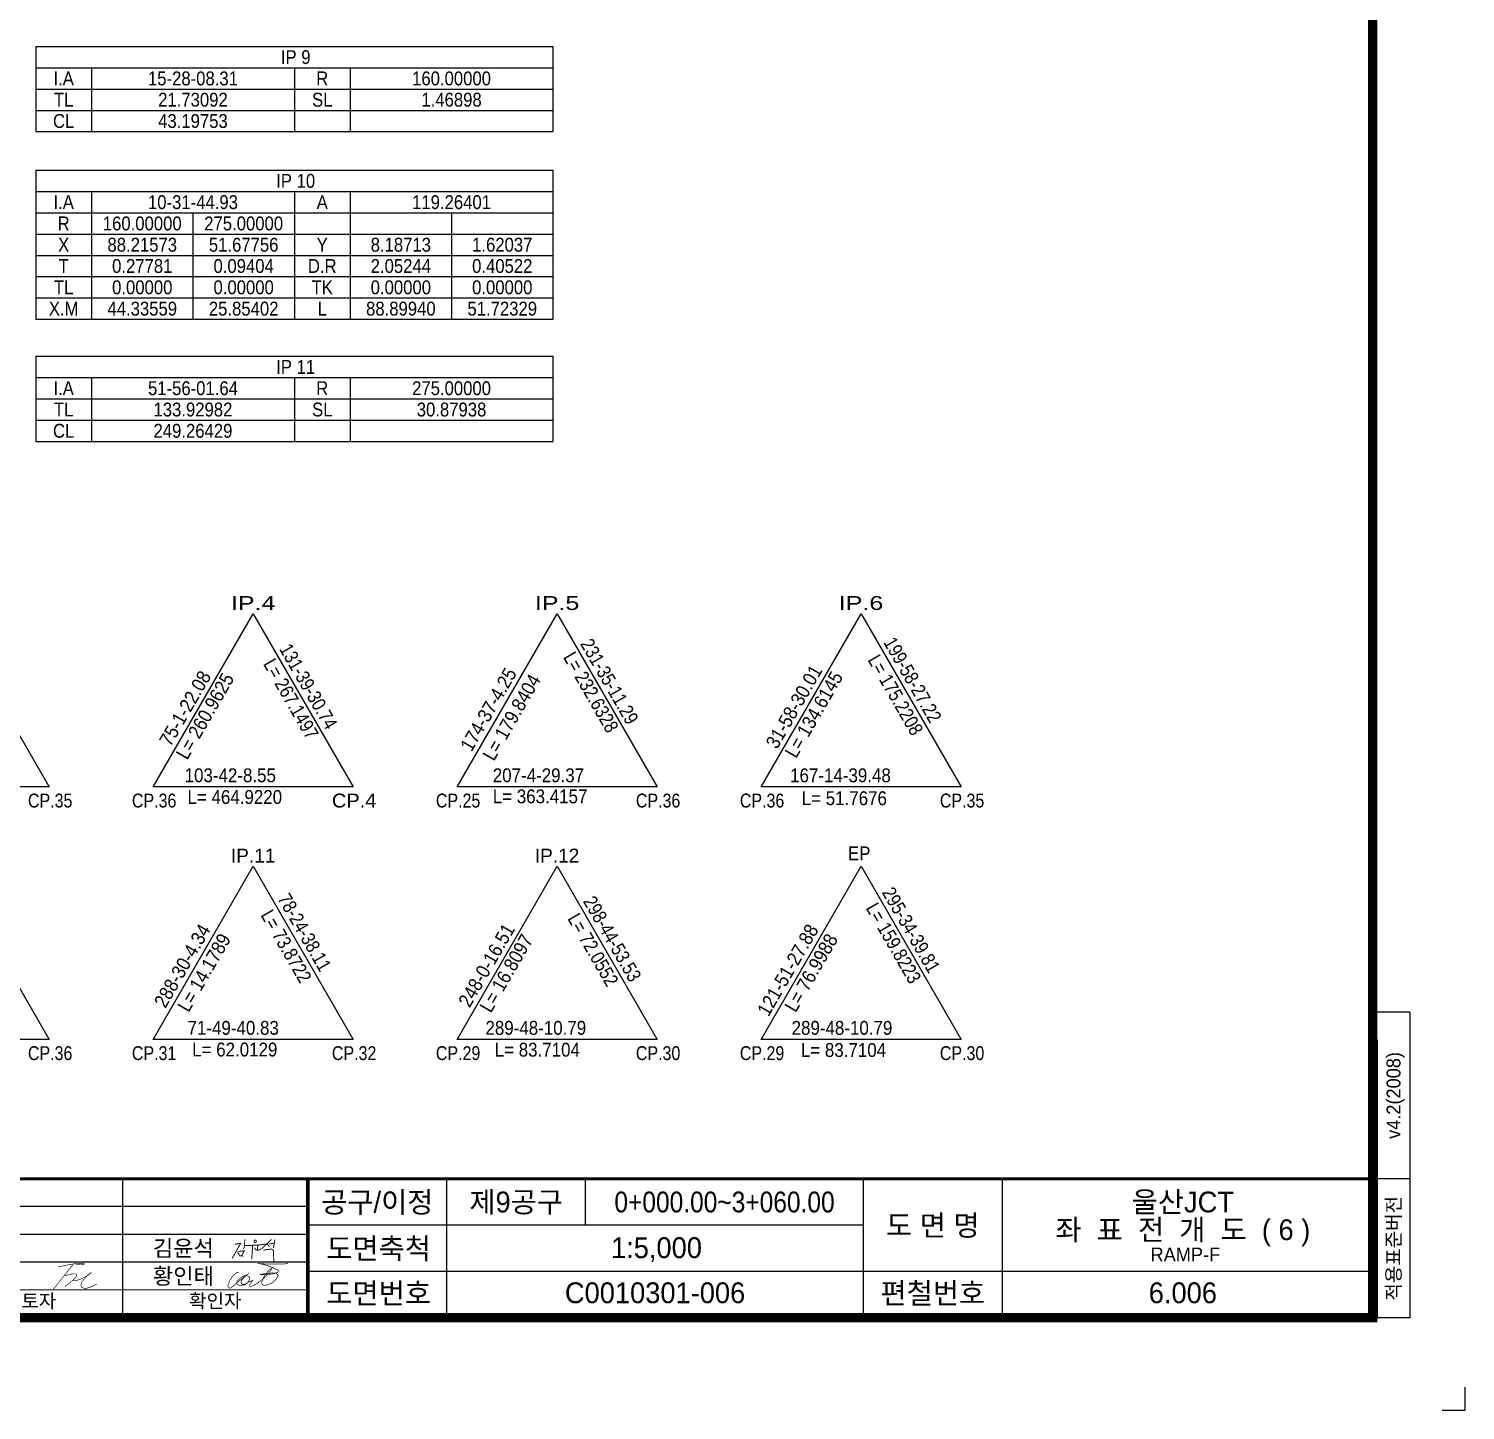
# Model space of a CAD drawing. Extents: x 227753 to 228594, y 228187 to 228781.
# Drawn here: x 228283.5 to 228593.8, y 228186.9 to 228485.4 of the extents above; entities that cross this region are included whole.
import ezdxf
from ezdxf.enums import TextEntityAlignment as Align

# ---------------------------------------------------------------- set-up
doc = ezdxf.new("R2010")
doc.units = 0
doc.header["$LTSCALE"] = 10
doc.header["$MEASUREMENT"] = 0
for name, color, linetype in [('CA-LEAL', 1, 'CONTINUOUS'), ('CA-LEAT', 3, 'CONTINUOUS'), ('CA-TABL-LIN1', 4, 'CONTINUOUS'), ('CA-TABL-LIN2', 1, 'CONTINUOUS'), ('CA-TABL-TEX1', 6, 'CONTINUOUS'), ('CA-TABL-TEX2', 3, 'CONTINUOUS'), ('CX-BORD', 3, 'CONTINUOUS'), ('CX-BORD-LIN1', 4, 'CONTINUOUS'), ('CX-BORD-LIN2', 3, 'CONTINUOUS'), ('CX-BORD-TEX2', 7, 'CONTINUOUS'), ('CX-BORD-TEX3', 6, 'CONTINUOUS'), ('CX-MISC', 2, 'CONTINUOUS')]:
    doc.layers.add(name, color=color, linetype=linetype)
doc.styles.get("Standard").update_dxf_attribs({"font": 'Dotum.ttf'})
doc.styles.add('TB_TEXT', font='Dotum.ttf')
doc.styles.add('TB_WBTXT', font='Dotum.ttf')
doc.styles.add('TB_WMTXT', font='Dotum.ttf')

# ---------------------------------------------------------------- blocks, each defined once
blk = doc.blocks.new('CXBLKA1-KHCA1')
at = {"layer": 'CX-BORD-LIN1', "const_width": 2}
blk.add_lwpolyline([(796, -2.273736754432321e-12), (0, 0), (0, 553.9999999999995), (795.9999999999995, 553.9999999999995)], close=True, dxfattribs=at)
at = {"layer": 'CX-BORD-LIN1'}
for points, const_width in [([(796, 30.00000000000098), (0, 29.99999999999869)], 0.6), ([(566, 1.175948227682966e-12), (566, 30.00000000000031)], 0.8), ([(566, 1.527666881884215e-13), (566, 30.00000000000031)], 0.6), ([(686, 1.20792265079217e-13), (686, 30.00000000000068)], 0.3), ([(566, 6.000000000000252), (270, 5.9999999999993)], 0.2)]:
    blk.add_lwpolyline(points, dxfattribs=dict(at, const_width=const_width))
blk.add_lwpolyline([(526, 4.192202140984591e-13), (526, 30.00000000000018)], dxfattribs=at)
at = {"layer": 'CX-BORD-LIN2'}
for p, q in [((803.999999405456, 66.0297984242444), (795.999999405456, 66.0297984242444)), ((803.999999405456, 66.0297984242444), (803.999999405456, -4.440746579348342e-07)), ((796.999999405456, 59.99999955592534), (796.999999405456, -4.440746579348342e-07)), ((803.999999405456, 30.00000000000102), (795.999999405456, 30.00000000000102)), ((803.9999994054556, -4.440746579348342e-07), (796.999999405456, -4.440746579348342e-07))]:
    blk.add_line(p, q, dxfattribs=at)
at = {"layer": 'CX-BORD-LIN2', "const_width": 0.3}
for points in [[(596, 1.4210854715202e-13), (596, 30.00000000000043)], [(716, -2.085442929455894e-12), (716, 30.00000000000078)], [(686, 19.99999999999756), (566, 19.99999999999739)], [(796, 9.999999999997726), (566, 9.9999999999974)]]:
    blk.add_lwpolyline(points, dxfattribs=at)
at = {"layer": 'CX-BORD-LIN2'}
for points in [[(626, 19.99999999999747), (626, 30.00000000000043)], [(566, 24.00000000000025), (270, 23.9999999999993)], [(566, 18.00000000000136), (270, 18.00000000000041)], [(566, 12.00000000000136), (270, 12.00000000000041)]]:
    blk.add_lwpolyline(points, dxfattribs=at)
at = {"layer": 'CX-MISC'}
blk.add_lwpolyline([(811.002000019992, -20), (816, -20), (816.0000000000005, -15.00200001999156)], dxfattribs=at)
at = {"layer": 'CX-BORD-LIN1', "style": 'TB_TEXT'}
for tag, height, p in [('TR_RNUM4', 3, (285.105116618196, 26.63656332936284)), ('TR_RDAT4', 3.5, (317.5, 26.99999999999994)), ('TR_DGN4', 3.5, (459.1184542177598, 26.99999999999993)), ('TR_CHK4', 3.5, (499.1184542177598, 26.99999999999993)), ('TR_APP4', 3.5, (539.1184542177598, 27.00000000000016)), ('TR_RNUM3', 3, (285.105116618196, 20.63656332936395)), ('TR_RDAT3', 3.5, (317.5, 21.00000000000105)), ('TR_DGN3', 3.5, (459.1184542177598, 21.00000000000104)), ('TR_CHK3', 3.5, (499.1184542177598, 21.00000000000104)), ('TR_APP3', 3.5, (539.1184542177598, 21.00000000000126)), ('TR_RNUM2', 3, (285.105116618196, 14.63656332936395)), ('TR_RDAT2', 3.5, (317.5, 15.00000000000105)), ('TR_DGN2', 3.5, (459.1184542177598, 15.00000000000104)), ('TR_CHK2', 3.5, (499.1184542177598, 15.00000000000104)), ('TR_APP2', 3.5, (539.1184542177598, 15.00000000000126)), ('TR_RNUM1', 3, (285.105116618196, 8.636563329362843)), ('TR_RDAT1', 3.5, (317.5, 8.999999999999943)), ('TR_DGN1', 3.5, (459.1184542177598, 8.999999999999929)), ('TR_CHK1', 3.5, (499.1184542177598, 8.999999999999929)), ('TR_APP1', 3.5, (539.1184542177598, 9.000000000000156))]:
    blk.add_attdef(tag, text='', height=height, dxfattribs=at).set_placement(p, align=Align.MIDDLE_CENTER)
for tag, p in [('TR_RCON4', (342.3033138082337, 26.99999999999994)), ('TR_RCON3', (342.3033138082337, 21.00000000000105)), ('TR_RCON2', (342.3033138082337, 15.00000000000105)), ('TR_RCON1', (342.3033138082337, 8.999999999999943))]:
    blk.add_attdef(tag, text='', height=3.5, dxfattribs=at).set_placement(p, align=Align.MIDDLE_LEFT)
at = {"layer": 'CX-BORD-LIN2', "style": 'TB_TEXT'}
blk.add_text('적용표준버전', height=3, rotation=90, dxfattribs=at).set_placement((800.499999405456, 14.99999977796318), align=Align.MIDDLE_CENTER)
blk.add_attdef('TD_VERSION', text='', height=3, rotation=90, dxfattribs=at).set_placement((800.499999405456, 48.01489921212271), align=Align.MIDDLE_CENTER)
at = {"layer": 'CX-BORD-TEX2', "style": 'TB_WMTXT'}
for tag, height, p in [('TB_CNAME', 5, (15.34476638720071, 531.8324131479244)), ('TB_CSCOP', 4, (16.63456755316156, 523.8324131479244))]:
    blk.add_attdef(tag, text='', height=height, dxfattribs=at).set_placement(p, align=Align.BOTTOM_LEFT)
at = {"layer": 'CX-BORD-TEX2', "style": 'TB_WBTXT'}
for tag, height, p in [('TB_MTITIL', 10, (398, 533.326413560618)), ('TB_STITL', 7, (398, 518.326413560618))]:
    blk.add_attdef(tag, text='', height=height, dxfattribs=at).set_placement(p, align=Align.MIDDLE_CENTER)
at = {"layer": 'CX-BORD-TEX3', "style": 'TB_TEXT'}
for s, height, p in [('공구/이정', 4.5, (581, 24.99999999999742)), ('도 면 명', 4.5, (701, 19.99999999999917)), ('도면축척', 4.5, (581.2913704096159, 14.99999999999741)), ('도면번호', 4.5, (581.2913704096159, 5.385823260719846)), ('편철번호', 4.5, (701, 5.385823260720144)), ('검토자', 3, (506, 3.662000000000432)), ('확인자', 3, (546, 3.662000000000262))]:
    blk.add_text(s, height=height, dxfattribs=at).set_placement(p, align=Align.MIDDLE)
for tag, height, p in [('TD_DCOMP', 4.5, (217.5, 24.99999999999931)), ('TD_CSECT', 4.5, (611, 24.99999999999896)), ('TD_DNAME_TOP', 4.5, (755, 24.99999999999912)), ('TD_DNAME_MAIN', 4.5, (755, 19.00715491911868)), ('TD_CCOMP', 4.5, (217.5, 14.99999999999931)), ('TD_HSCAL', 4.5, (626.6991483434026, 15.23515171695612)), ('TD_VSCAL', 4.5, (655.7793615572627, 15.23515171695612)), ('TD_DNAME_BOT', 3, (755, 13.65422715006187)), ('TD_CNAME', 4.5, (65, 5.752181573154171)), ('TD_FIELD', 4.5, (182.5, 5.52709622435755)), ('TD_CSTEP', 4.5, (253.2440000000001, 5.527096224357066)), ('TD_DWGCODE', 4.5, (641, 5.385823260720159)), ('TD_DWGNO', 4.5, (755, 5.385823260720144))]:
    blk.add_attdef(tag, text='', height=height, dxfattribs=at).set_placement(p, align=Align.MIDDLE_CENTER)
at = {"layer": 'CX-BORD-TEX3', "style": 'TB_TEXT', "width": 0.9}
blk.add_attdef('TD_CDIST', text='', height=4.5, dxfattribs=at).set_placement((656, 24.99999999999902), align=Align.MIDDLE_CENTER)

msp = doc.modelspace()

# ---------------------------------------------------------------- linework, layer by layer
at = {"layer": 'CA-LEAL', "linetype": 'Continuous'}
for points in [[(228244.6836850541, 228321.5931333299), (228266.2836850541, 228359.0054313299), (228287.8836850541, 228321.5931333299)], [(228310.338730919, 228321.5931333299), (228331.938730919, 228359.0054313298), (228353.538730919, 228321.5931333298)], [(228375.993776784, 228321.5931333298), (228397.593776784, 228359.0054313298), (228419.193776784, 228321.5931333298)], [(228441.6488226489, 228321.5931333298), (228463.248822649, 228359.0054313297), (228484.8488226489, 228321.5931333297)], [(228244.683685054, 228267.0256571202), (228266.2836850541, 228304.4379551202), (228287.8836850541, 228267.0256571202)], [(228310.3387309189, 228267.0256571202), (228331.938730919, 228304.4379551201), (228353.538730919, 228267.0256571201)], [(228375.9937767838, 228267.0256571201), (228397.5937767838, 228304.4379551201), (228419.1937767839, 228267.0256571201)], [(228441.6488226487, 228267.0256571201), (228463.2488226487, 228304.4379551201), (228484.8488226487, 228267.0256571201)]]:
    msp.add_lwpolyline(points, close=True, dxfattribs=at)
at = {"layer": 'CA-TABL-LIN1'}
for p, q in [((228284.9894475054, 228481.5533380071), (228396.7037332197, 228481.5533380071)), ((228284.9894475054, 228481.5533380071), (228284.9894475054, 228463.1533380071)), ((228396.7037332197, 228481.5533380071), (228396.7037332197, 228463.153338007)), ((228284.9894475054, 228476.9533380071), (228396.7037332197, 228476.9533380071)), ((228297.037066553, 228476.9533380071), (228297.037066553, 228463.1533380071)), ((228340.8465903625, 228476.9533380071), (228340.8465903625, 228463.1533380071)), ((228352.8942094102, 228476.9533380071), (228352.8942094102, 228463.153338007)), ((228284.9894475054, 228463.1533380071), (228396.7037332197, 228463.153338007)), ((228284.9894475054, 228454.8200046738), (228396.7037332197, 228454.8200046738)), ((228284.9894475054, 228454.8200046738), (228284.9894475054, 228422.6200046738)), ((228396.7037332197, 228454.8200046738), (228396.7037332197, 228422.6200046738)), ((228284.9894475054, 228450.2200046738), (228396.7037332197, 228450.2200046738)), ((228297.037066553, 228450.2200046738), (228297.037066553, 228422.6200046738)), ((228340.8465903625, 228450.2200046738), (228340.8465903625, 228422.6200046738)), ((228352.8942094102, 228450.2200046738), (228352.8942094102, 228422.6200046738)), ((228284.9894475054, 228445.6200046738), (228396.7037332197, 228445.6200046738)), ((228284.9894475054, 228422.6200046738), (228396.7037332197, 228422.6200046738)), ((228284.9894475054, 228414.6200046739), (228396.7037332197, 228414.6200046738)), ((228284.9894475054, 228414.6200046739), (228284.9894475054, 228396.2200046739)), ((228396.7037332197, 228414.6200046738), (228396.7037332197, 228396.2200046738)), ((228284.9894475054, 228410.0200046739), (228396.7037332197, 228410.0200046738)), ((228297.037066553, 228410.0200046739), (228297.037066553, 228396.2200046738)), ((228340.8465903625, 228410.0200046739), (228340.8465903625, 228396.2200046738)), ((228352.8942094101, 228410.0200046738), (228352.8942094101, 228396.2200046738)), ((228284.9894475054, 228396.2200046739), (228396.7037332197, 228396.2200046738))]:
    msp.add_line(p, q, dxfattribs=at)
at = {"layer": 'CA-TABL-LIN2'}
for p, q in [((228284.9894475054, 228472.3533380071), (228396.7037332197, 228472.3533380071)), ((228284.9894475054, 228467.7533380071), (228396.7037332197, 228467.7533380071)), ((228318.9418284578, 228445.6200046738), (228318.9418284578, 228422.6200046738)), ((228374.7989713149, 228445.6200046738), (228374.7989713149, 228422.6200046738)), ((228284.9894475054, 228441.0200046738), (228396.7037332197, 228441.0200046738)), ((228284.9894475054, 228436.4200046738), (228396.7037332197, 228436.4200046738)), ((228284.9894475054, 228431.8200046738), (228396.7037332197, 228431.8200046738)), ((228284.9894475054, 228427.2200046738), (228396.7037332197, 228427.2200046738)), ((228284.9894475054, 228405.4200046739), (228396.7037332197, 228405.4200046738)), ((228284.9894475054, 228400.8200046739), (228396.7037332197, 228400.8200046738))]:
    msp.add_line(p, q, dxfattribs=at)
at = {"layer": 'CX-BORD-LIN1'}
for points, const_width in [([(228327.9328648915, 228222.761351415), (228329.2414599638, 228222.975258943), (228327.425282672, 228219.7430128805)], 0.2099999999999999), ([(228330.1284529024, 228223.846630787), (228330.0920583758, 228222.4401399138), (228330.0132036947, 228222.1370164978), (228329.9222177578, 228221.9369553681), (228329.8009036814, 228221.7672066755)], 0.2099999999999999), ([(228330.0920583758, 228222.4704518732), (228331.8329216734, 228222.5492642098), (228331.6312179097, 228219.5570346478)], 0.2099999999999999), ([(228331.8329216734, 228222.5492642098), (228332.946974826, 228222.5928750373), (228333.9978057643, 228222.7054034805), (228334.5768348555, 228222.8179319236)], 0.2099999999999999), ([(228332.946974826, 228222.5928750373), (228332.8665540135, 228221.4943827968)], 0.2099999999999999), ([(228335.916394237, 228223.855682235), (228333.767262559, 228221.7668798774)], 0.2099999999999999), ([(228334.9572780219, 228222.9207510225), (228335.4368361295, 228222.2343454837)], 0.2099999999999999), ([(228335.4013131099, 228222.8083224343), (228336.2775435445, 228222.9799239385), (228336.5004762467, 228222.9835574176)], 0.2099999999999999), ([(228336.6425668068, 228223.7770877638), (228336.5004762467, 228222.9835574176), (228336.4574581152, 228222.6757021176), (228336.4198572954, 228222.363498587), (228336.364802043, 228222.1366299778), (228336.2751400679, 228221.9631833065)], 0.2099999999999999), ([(228328.5095732537, 228221.1765243208), (228329.0517189241, 228220.2985845034), (228329.8203296329, 228220.2231366586)], 0.2099999999999999), ([(228328.7978029338, 228221.2039600745), (228330.0193452379, 228221.3685741187), (228329.4428866369, 228220.2711487497)], 0.2099999999999999), ([(228332.2499947037, 228222.0248740969), (228332.4001133007, 228221.7408736267), (228332.5287866008, 228221.6015525151), (228332.6896282259, 228221.5372506841), (228332.8665540135, 228221.4943827968), (228333.2418508856, 228221.5533263807), (228333.4991974857, 228221.6819300427), (228333.6922066767, 228221.7944584858)], 0.2099999999999999), ([(228334.1566804255, 228221.4611530652), (228334.5561061984, 228221.579437742), (228334.8075966967, 228221.6237948541), (228335.0442935916, 228221.6311874672), (228335.2440060985, 228221.6533657844), (228335.5028930189, 228221.6903298056), (228335.8182669532, 228221.6945041261), (228335.9275522594, 228221.6945041261), (228336.0004096363, 228221.6872223568), (228336.0841957716, 228221.6544541559), (228336.1716243202, 228221.5961995236), (228336.211695422, 228221.5343042454), (228336.2881959714, 228221.4396407664), (228336.3282670732, 228221.326773103), (228336.3464814174, 228221.2648778249), (228336.3610525891, 228221.1774961152), (228336.3725142725, 228220.924229002), (228336.3463622305, 228220.6040456727), (228336.3725142725, 228220.0682286142), (228336.3986458174, 228218.9452250809)], 0.2099999999999999), ([(228289.8745042732, 228217.8489150762), (228290.0739252818, 228217.9122593606), (228290.2667874057, 228217.9679356058), (228290.4521536653, 228218.016704762), (228290.6290870807, 228218.0593277788), (228290.7966506721, 228218.0965656065), (228290.9539074598, 228218.1291791951), (228291.0999204639, 228218.1579294943), (228291.2337527046, 228218.1835774543), (228291.3550528155, 228218.2068254906), (228291.4658118828, 228218.2281418807), (228291.5686066064, 228218.2479363679), (228291.6660136858, 228218.2666186953), (228291.7606098209, 228218.2845986061), (228291.8549717113, 228218.3022858434), (228291.9516760567, 228218.3200901504), (228292.0532995567, 228218.3384212704), (228292.1617552158, 228218.3575816327), (228292.2763012568, 228218.377444412), (228292.395532207, 228218.3977754694), (228292.518042594, 228218.4183406658), (228292.6424269453, 228218.4389058622), (228292.7672797883, 228218.4592369196), (228292.8911956506, 228218.4790996989), (228293.0127690595, 228218.4982600612), (228293.1308873492, 228218.5165228907), (228293.2456090808, 228218.5338491643), (228293.357285622, 228218.5502388822), (228293.4662683405, 228218.5656920448), (228293.5729086039, 228218.5802086522), (228293.6775577802, 228218.5937887046), (228293.7805672368, 228218.6064322022), (228293.8822883416, 228218.6181391452), (228293.9829748601, 228218.6288900223), (228294.0824901495, 228218.6385872752), (228294.1805999647, 228218.6471138344), (228294.2770700607, 228218.6543526301), (228294.3716661924, 228218.6601865926), (228294.4641541147, 228218.664498652), (228294.5542995828, 228218.6671717389), (228294.6418683516, 228218.6680887833), (228294.7266456962, 228218.6671912505), (228294.8084949735, 228218.6646547447), (228294.8872990603, 228218.6607134053), (228294.9629408337, 228218.6556013715), (228295.0353031706, 228218.6495527825), (228295.1042689481, 228218.6428017775), (228295.169721043, 228218.6355824958), (228295.2315423324, 228218.6281290764), (228295.2895180912, 228218.6206171241), (228295.3430431849, 228218.6129881037), (228295.3914148773, 228218.6051249456), (228295.4339304318, 228218.59691058), (228295.4698871121, 228218.5882279373), (228295.4985821817, 228218.5789599477), (228295.5193129042, 228218.5689895414), (228295.5313765432, 228218.5581996489), (228295.5343046077, 228218.5465122234), (228295.528565589, 228218.5340053112), (228295.5148622239, 228218.5207959815), (228295.4938972491, 228218.5070013036), (228295.4663734014, 228218.4927383468), (228295.4329934175, 228218.4781241805), (228295.3944600343, 228218.4632758738), (228295.3514759884, 228218.4483104961), (228295.3046854551, 228218.4333646284), (228295.2544983637, 228218.4186528982), (228295.2012660819, 228218.4044094448), (228295.1453399773, 228218.3908684073), (228295.0870714179, 228218.378263925), (228295.026811771, 228218.3668301372), (228294.9649124047, 228218.3568011829), (228294.9017246865, 228218.3484112017), (228294.8376195047, 228218.3418357977), (228294.7730458303, 228218.3370164363), (228294.7084721545, 228218.333836048), (228294.6443669688, 228218.3321775633), (228294.5811987645, 228218.3319239128), (228294.5194360332, 228218.3329580267), (228294.459547266, 228218.3351628358), (228294.4020009546, 228218.3384212704), (228294.3471094264, 228218.3426357726), (228294.2945603543, 228218.3477868307), (228294.243885247, 228218.3538744444), (228294.1946156137, 228218.3608986135), (228294.1462829631, 228218.3688593378), (228294.0984188042, 228218.3777566171), (228294.050554646, 228218.3875904512), (228294.0022219974, 228218.3983608398), (228293.9531280515, 228218.4100482712), (228293.9036827375, 228218.4225551877), (228293.8544716688, 228218.43576452), (228293.806080459, 228218.4495591988), (228293.7590947213, 228218.4638221547), (228293.7141000692, 228218.4784363185), (228293.6716821162, 228218.4932846208), (228293.6324264756, 228218.5082499925), (228293.5967235565, 228218.5231568294), (228293.5641829501, 228218.5375953888), (228293.5342190435, 228218.551097393), (228293.5062462234, 228218.5631945643), (228293.4796788768, 228218.5734186252), (228293.4539313908, 228218.5813012981), (228293.428418152, 228218.5863743055), (228293.4025535476, 228218.5881693697), (228293.3757714846, 228218.5861987014), (228293.3475839511, 228218.5798964652), (228293.3175224552, 228218.568677314), (228293.2851185054, 228218.5519559008), (228293.2499036099, 228218.5291468782), (228293.2114092769, 228218.4996648993), (228293.1691670147, 228218.4629246169), (228293.1227083316, 228218.4183406841), (228293.0717013793, 228218.3655618923), (228293.016360883, 228218.3051735886), (228292.9570382115, 228218.2379952586), (228292.8940847335, 228218.164846388), (228292.8278518177, 228218.0865464625), (228292.7586908329, 228218.0039149678), (228292.6869531476, 228217.9177713896), (228292.6129901308, 228217.8289352137), (228292.5371336304, 228217.7381088563), (228292.4596374125, 228217.6455264564), (228292.3807357224, 228217.5513050839), (228292.3006628055, 228217.4555618085), (228292.2196529071, 228217.3584136998), (228292.1379402725, 228217.2599778276), (228292.0557591473, 228217.1603712616), (228291.9733437767, 228217.0597110716), (228291.8909088856, 228216.9581533503), (228291.8085911173, 228216.8560102827), (228291.7265075943, 228216.753633077), (228291.6447754393, 228216.6513729412), (228291.5635117751, 228216.5495810835), (228291.4828337243, 228216.4486087118), (228291.4028584096, 228216.3488070344), (228291.3237029537, 228216.2505272593), (228291.2454649588, 228216.1540230367), (228291.1681639457, 228216.0591577856), (228291.0917999148, 228215.9656973667), (228291.0163728663, 228215.8734076413), (228290.9418828007, 228215.7820544702), (228290.8683297181, 228215.6914037144), (228290.7957136191, 228215.6012212349), (228290.7240345038, 228215.5112728928), (228290.653097168, 228215.4211587007), (228290.5819255884, 228215.3298152787), (228290.5093485373, 228215.2360133986), (228290.4341947869, 228215.1385238321), (228290.3552931093, 228215.0361173509), (228290.2714722766, 228214.927564727), (228290.1815610611, 228214.811636732), (228290.0843882349, 228214.6871041378), (228289.9784507226, 228214.5522694382), (228289.860918058, 228214.4035620149), (228289.7286279273, 228214.2369429718), (228289.5784180168, 228214.0483734126), (228289.4071260126, 228213.8338144413), (228289.2115896012, 228213.5892271616), (228288.9886464685, 228213.3105726774), (228288.7351343009, 228212.9938120925)], 0.1322999999999999), ([(228291.1612768137, 228216.0507287616), (228291.1985612792, 228216.0507677847), (228291.2407343094, 228216.0510409467), (228291.2872983195, 228216.0517823862), (228291.3377557247, 228216.0532262422), (228291.3916089401, 228216.0556066533), (228291.4483603809, 228216.0591577585), (228291.5075124623, 228216.0641136963), (228291.5685675993, 228216.0707086059), (228291.6311208984, 228216.0791180912), (228291.6951382301, 228216.0892836176), (228291.7606781564, 228216.1010881157), (228291.8277992391, 228216.1144145165), (228291.89656004, 228216.1291457504), (228291.967019121, 228216.1451647482), (228292.0392350438, 228216.1623544407), (228292.1132663705, 228216.1805977586), (228292.1891423819, 228216.1997386093), (228292.2667752359, 228216.2194648076), (228292.3460478095, 228216.2394251448), (228292.4268429796, 228216.2592684126), (228292.5090436232, 228216.2786434024), (228292.5925326173, 228216.2971989055), (228292.677192839, 228216.3145837136), (228292.7629071651, 228216.3304466181), (228292.8494023091, 228216.3444949454), (228292.9357803301, 228216.3566701609), (228293.0209871236, 228216.3669722652), (228293.1039685851, 228216.3754012586), (228293.1836706102, 228216.3819571417), (228293.2590390943, 228216.3866399148), (228293.329019933, 228216.3894495783), (228293.3925590218, 228216.3903861327), (228293.4489145835, 228216.3894495783), (228293.4985941499, 228216.3866399148), (228293.5424175802, 228216.3819571417), (228293.5812047335, 228216.3754012586), (228293.6157754688, 228216.3669722653), (228293.6469496453, 228216.3566701609), (228293.6755471221, 228216.3444949454), (228293.7023877583, 228216.3304466181), (228293.728076688, 228216.3145251789), (228293.7523601448, 228216.2967306278), (228293.7747696374, 228216.2770629649), (228293.7948366743, 228216.2555221907), (228293.8120927641, 228216.2321083051), (228293.8260694155, 228216.2068213085), (228293.8362981371, 228216.1796612011), (228293.8423104374, 228216.150627983), (228293.8437744684, 228216.1197606777), (228293.8409049558, 228216.0872544008), (228293.8340532687, 228216.053343291), (228293.8235707761, 228216.0182614872), (228293.809808847, 228215.9822431283), (228293.7931188505, 228215.945522353), (228293.7738521557, 228215.9083333), (228293.7523601315, 228215.8709101082), (228293.7289355855, 228215.8334088702), (228293.7036370785, 228215.7956734934), (228293.6764646099, 228215.757469839), (228293.6474181791, 228215.7185637682), (228293.6164977853, 228215.6787211421), (228293.583703428, 228215.6377078221), (228293.5490351063, 228215.5952896693), (228293.5124928197, 228215.5512325448), (228293.4740960882, 228215.5053998678), (228293.4339425137, 228215.4580452885), (228293.3921492189, 228215.409520015), (228293.3488333267, 228215.3601752553), (228293.3041119596, 228215.3103622177), (228293.2581022403, 228215.26043211), (228293.2109212915, 228215.2107361406), (228293.1626862359, 228215.1616255173), (228293.1135337167, 228215.1133929139), (228293.0636784594, 228215.0660968651), (228293.0133547101, 228215.0197373716), (228292.9627967147, 228214.9743144338), (228292.9122387193, 228214.9298280519), (228292.86191497, 228214.8862782266), (228292.8120597127, 228214.8436649582), (228292.7629071935, 228214.8019882471), (228292.714633097, 228214.7612285821), (228292.6671788615, 228214.7212884048), (228292.6204273642, 228214.6820506456), (228292.5742614819, 228214.6433982342), (228292.5285640917, 228214.6052141009), (228292.4832180705, 228214.5673811756), (228292.4381062954, 228214.5297823886), (228292.3931116433, 228214.4923006697), (228292.3481169912, 228214.4548384609), (228292.3030052165, 228214.4173762506), (228292.2576591964, 228214.3799140389), (228292.2119618082, 228214.3424518262), (228292.1657959294, 228214.3049896126), (228292.119044437, 228214.2675273984), (228292.0715902086, 228214.2300651838), (228292.0233161215, 228214.1926029689), (228291.9741343335, 228214.1551212424), (228291.9240741252, 228214.1175224464), (228291.8731940578, 228214.079689511), (228291.8215526924, 228214.0415053668), (228291.7692085903, 228214.0028529442), (228291.7162203126, 228213.9636151735), (228291.6626464205, 228213.9236749851), (228291.6085454751, 228213.8829153094), (228291.5542688447, 228213.8412581001), (228291.5013391249, 228213.7987814041), (228291.4515717185, 228213.7556022918), (228291.4067820283, 228213.7118378334), (228291.3687854571, 228213.667605099), (228291.3393974076, 228213.6230211589), (228291.3204332826, 228213.5782030836), (228291.3137084847, 228213.5332679431)], 0.1322999999999999)]:
    msp.add_lwpolyline(points, dxfattribs=dict(at, const_width=const_width))
at = {"layer": 'CX-BORD-LIN1', "const_width": 0.2099999999999999}
msp.add_lwpolyline([(228332.2984624843, 228223.6563148707, 3798.450989763234), (228332.2987174176, 228223.6564014033)], format="xyb", dxfattribs=at)
at = {"layer": 'CX-BORD-LIN1', "const_width": 0.1322999999999999, "elevation": -81.375}
msp.add_lwpolyline([(228293.3086660078, 228215.3192059333), (228293.2078875698, 228215.211278085), (228293.1587039949, 228215.1624840081), (228293.1327710516, 228215.1247974118), (228293.1133384282, 228215.0960666287), (228293.0997619483, 228215.0745941512), (228293.0913974354, 228215.0586824717), (228293.0876007131, 228215.0466340828), (228293.087727605, 228215.0367514768), (228293.0912120167, 228215.0276103086), (228293.0978001815, 228215.0188788815), (228293.1073164147, 228215.0104986615), (228293.1195850317, 228215.0024111143), (228293.1344303476, 228214.9945577058), (228293.1516766779, 228214.9868799015), (228293.1711483378, 228214.9793191674), (228293.1926696427, 228214.9718169692), (228293.2160746683, 228214.9643440399), (228293.2412365322, 228214.9569881815), (228293.2680381123, 228214.9498664629), (228293.2963622865, 228214.9430959533), (228293.326091933, 228214.9367937217), (228293.3571099297, 228214.9310768372), (228293.3892991545, 228214.9260623689), (228293.4225424855, 228214.9218673859), (228293.4568008823, 228214.9186284688), (228293.4923476313, 228214.9165602449), (228293.5295341005, 228214.9158968528), (228293.5687116579, 228214.9168724316), (228293.6102316717, 228214.9197211199), (228293.6544455099, 228214.9246770566), (228293.7017045405, 228214.9319743804), (228293.7523601315, 228214.9418472302), (228293.8066855693, 228214.95447121), (228293.8646418125, 228214.9697877856), (228293.9261117382, 228214.9876798876), (228293.9909782234, 228215.0080304472), (228294.0591241451, 228215.0307223953), (228294.1304323802, 228215.0556386627), (228294.2047858057, 228215.0826621803), (228294.2820672987, 228215.1116758792), (228294.3620230929, 228215.1425041554), (228294.4438528497, 228215.1747372658), (228294.5266195873, 228215.2079069328), (228294.6093863239, 228215.2415448785), (228294.6912160777, 228215.275182825), (228294.7711718669, 228215.3083524945), (228294.8483167097, 228215.3405856093), (228294.9217136244, 228215.3714138915), (228294.9906793949, 228215.4005056443), (228295.0555458693, 228215.428075495), (228295.1168986611, 228215.4544746519), (228295.1753233842, 228215.4800543233), (228295.2314056523, 228215.5051657176), (228295.2857310791, 228215.530160043), (228295.3388852786, 228215.5553885078), (228295.3914538642, 228215.5812023204), (228295.443944368, 228215.6078941543), (228295.4965519948, 228215.635522544), (228295.5493938677, 228215.6640874894), (228295.6025871096, 228215.6935889902), (228295.6562488436, 228215.7240270462), (228295.7104961927, 228215.7554016571), (228295.7654462798, 228215.7877128229), (228295.8212162281, 228215.8209605431), (228295.8778255581, 228215.8550862831), (228295.9349033808, 228215.8897973691), (228295.9919812049, 228215.9247425928), (228296.0485905389, 228215.959570746), (228296.1042628915, 228215.9939306203), (228296.1585297711, 228216.0274710073), (228296.2109226865, 228216.0598406989), (228296.2609731463, 228216.0906884867), (228296.3083297818, 228216.1197802319), (228296.3531097156, 228216.1473500737), (228296.3955471931, 228216.1737492208), (228296.4358764596, 228216.199328882), (228296.4743317605, 228216.2244402661), (228296.5111473412, 228216.2494345817), (228296.546557447, 228216.2746630376), (228296.5807963233, 228216.3004768426), (228296.6140786952, 228216.3271491589), (228296.6465412063, 228216.354640963), (228296.67830098, 228216.382835185), (228296.7094751395, 228216.411614755), (228296.7401808084, 228216.440862603), (228296.7705351099, 228216.470461659), (228296.8006551673, 228216.5002948534), (228296.830658104, 228216.5302451158), (228296.8604072774, 228216.5600197726), (228296.8887509801, 228216.5886237336), (228296.9142837392, 228216.6148863049), (228296.9356000813, 228216.6376367926), (228296.9512945333, 228216.6557045025), (228296.9599616221, 228216.6679187406), (228296.9601958742, 228216.6731088131), (228296.9505918167, 228216.6701040259), (228296.9301929468, 228216.6580848931), (228296.8998386439, 228216.6376367623), (228296.8608172577, 228216.6096961891), (228296.8144171381, 228216.5751997289), (228296.7619266351, 228216.5350839377), (228296.7046340984, 228216.4902853707), (228296.6438278779, 228216.4417405839), (228296.5807963233, 228216.3903861327), (228296.5167106621, 228216.3370805265), (228296.4522736307, 228216.2823700887), (228296.3880708434, 228216.2267230966), (228296.3246879143, 228216.1706078274), (228296.2627104573, 228216.1144925581), (228296.2027240866, 228216.058845566), (228296.1453144163, 228216.0041351281), (228296.0910670604, 228215.9508295219), (228296.0403333875, 228215.8992409319), (228295.992527784, 228215.8490571732), (228295.9468303908, 228215.7998099684), (228295.9024213488, 228215.7510310402), (228295.8584807988, 228215.7022521111), (228295.8141888818, 228215.6530049038), (228295.7687257386, 228215.6028211408), (228295.7212715101, 228215.5512325448), (228295.6712601032, 228215.4978879079), (228295.6191404879, 228215.4429042995), (228295.5656154004, 228215.3865158588), (228295.5113875768, 228215.3289567247), (228295.4571597533, 228215.2704610362), (228295.4036346658, 228215.2112629325), (228295.3515150506, 228215.1515965523), (228295.3015036436, 228215.0916960349), (228295.2541665378, 228215.0317955191), (228295.2095232538, 228214.9721291434), (228295.1674566689, 228214.9129310462), (228295.1278496602, 228214.8544353657), (228295.0905851053, 228214.7968762405), (228295.0555458813, 228214.7404878089), (228295.0226148656, 228214.6855042091), (228294.9916749355, 228214.6321595797), (228294.9626284888, 228214.5806295245), (228294.9354560054, 228214.5308555088), (228294.9101574856, 228214.4827204637), (228294.8867329297, 228214.43610732), (228294.8651823381, 228214.3908990087), (228294.8455057111, 228214.3469784607), (228294.8277030491, 228214.3042286069), (228294.8117743522, 228214.2625323783), (228294.7977196209, 228214.2218117287), (228294.7855388548, 228214.1821447046), (228294.7752320536, 228214.143648375), (228294.7667992171, 228214.1064398094), (228294.7602403448, 228214.070636077), (228294.7555554364, 228214.0363542472), (228294.7527444916, 228214.0037113891), (228294.7518075101, 228213.9728245722), (228294.7527249712, 228213.9437133078), (228294.7553992728, 228213.9160068763), (228294.7597132927, 228213.8892369999), (228294.7655499084, 228213.8629354012), (228294.7727919978, 228213.8366338024), (228294.7813224382, 228213.8098639261), (228294.7910241075, 228213.7821574946), (228294.8017798833, 228213.7530462302), (228294.8135312044, 228213.7222374596), (228294.8264537547, 228213.6901409257), (228294.8407817792, 228213.6573419756), (228294.8567495229, 228213.6244259564), (228294.8745912309, 228213.5919782152), (228294.8945411482, 228213.5605840992), (228294.9168335198, 228213.5308289554), (228294.9417025907, 228213.503298131), (228294.9692850038, 228213.4784208804), (228294.999326993, 228213.456002088), (228295.0314771897, 228213.4356905455), (228295.0653842257, 228213.4171350445), (228295.1006967326, 228213.3999843767), (228295.1370633419, 228213.3838873339), (228295.1741326854, 228213.3684927077), (228295.2115533946, 228213.3534492897), (228295.2490717035, 228213.3385034296), (228295.2868242562, 228213.3237917083), (228295.3250452989, 228213.3095482647), (228295.3639690781, 228213.2960072374), (228295.40382984, 228213.2834027653), (228295.4448618312, 228213.2719689872), (228295.4872992978, 228213.2619400419), (228295.5313764864, 228213.2535500683), (228295.5772105201, 228213.2469941819), (228295.62445003, 228213.2423114058), (228295.6726265241, 228213.2395017402), (228295.7212715101, 228213.238565185), (228295.7699164963, 228213.2395017402), (228295.8180929903, 228213.2423114058), (228295.8653325002, 228213.2469941819), (228295.9111665339, 228213.2535500683), (228295.9552437225, 228213.2619205304), (228295.9976811892, 228213.2718128948), (228296.0387131803, 228213.2828759534), (228296.0785739422, 228213.2947584982), (228296.1174977214, 228213.307109321), (228296.1557187641, 228213.3195772138), (228296.1934713168, 228213.3318109683), (228296.2309896258, 228213.3434593767), (228296.2685664986, 228213.3543078116), (228296.3067289875, 228213.3646879695), (228296.3460627058, 228213.3750681279), (228296.3871532671, 228213.385916564), (228296.4305862847, 228213.3977015554), (228296.4769473721, 228213.4108913794), (228296.5268221426, 228213.4259543133), (228296.5807962097, 228213.4433586347), (228296.6392404618, 228213.4634360399), (228296.7016668874, 228213.4859719019), (228296.7673727502, 228213.5106150129), (228296.8356553137, 228213.537014165), (228296.9058118414, 228213.5648181504), (228296.9771395969, 228213.5936757611), (228297.0489358439, 228213.6232357893), (228297.1204978458, 228213.6531470271), (228297.1912204685, 228213.6831168011), (228297.2608889867, 228213.7130865765), (228297.3293862774, 228213.7430563527), (228297.3965952176, 228213.7730261293), (228297.4623986843, 228213.8029959059), (228297.5266795544, 228213.8329656821), (228297.589320705, 228213.8629354575), (228297.650205013, 228213.8929052316), (228297.7092836771, 228213.9228847598), (228297.7667811828, 228213.9529228215), (228297.8229903373, 228213.9830779515), (228297.8782039479, 228214.0134086851), (228297.9327148217, 228214.0439735573), (228297.9868157659, 228214.0748311031), (228298.0407995878, 228214.1060398576), (228298.0949590946, 228214.137658356), (228298.1449021835, 228214.1675598374), (228298.167497112, 228214.1848763571)], dxfattribs=at)
at = {"layer": 'CX-BORD-LIN1', "const_width": 0.147, "elevation": -90.41666666666667}
for points in [[(228326.5217264521, 228213.9804111561, 0.6334663635945859), (228327.1707114219, 228213.3295529997, -0.02584804886832607), (228331.0125416555, 228216.4948345129, 0.08724122534274857), (228329.3957815804, 228214.8554989735, 0.6966696370647005), (228330.166855755, 228214.1269139916, -0.06082299902354997), (228331.930069588, 228214.9888812267, 0.09139181008041715), (228331.2148984994, 228214.0488555135, 0.5099500080430651), (228331.4233033786, 228213.6436649056, 0.08972915044655608), (228333.575846693, 228214.8911939405, 0.1097096665230928), (228336.0692987512, 228217.6852316514)], [(228328.3788341368, 228216.6398092387, 0.1620361182399803), (228326.5217264521, 228213.9804111561)], [(228328.7412709514, 228216.5673218759, 0.3642693064098785), (228328.3788341369, 228216.6398092388)], [(228337.2699215511, 228217.1792800367, 0.1016100729652878), (228332.9455379994, 228218.6211304913, 0.0379938199290968), (228339.4694006602, 228218.5728055827)], [(228334.4046151026, 228213.887095783, 0.2836747993364746), (228337.3672671362, 228216.0599103355, 0.1882848276638638), (228336.608757162, 228216.5931067416, 0.03052119506143514), (228333.3562997225, 228216.2532099698, 0.1052802820132766), (228337.1731415831, 228216.6532932552, 0.5957706200628751), (228337.2699215511, 228217.1792800365)], [(228336.0692987512, 228217.6852316514, 0.1764310013253211), (228333.8153863542, 228214.6101630775, 0.5250689199938516), (228334.4046151025, 228213.8870957829)], [(228328.4040243806, 228214.6331534323, 0.4600683058121187), (228328.7994687132, 228213.9414605047)], [(228330.2164775846, 228214.0534488825, 0.2399836959650749), (228331.2182699458, 228215.5817608483, 0.3459454611295547), (228330.0517091257, 228215.9572514109, 0.1625229052121287), (228328.4040243806, 228214.6331534324)], [(228328.7994687132, 228213.9414605048, 0.1633579025210865), (228330.1668557551, 228214.1269139916)]]:
    msp.add_lwpolyline(points, format="xyb", dxfattribs=at)
at = {"layer": 'CX-BORD-LIN1'}
msp.add_arc((228330.0997571452, 228215.3168123079, -90.41666666666667), 1.268743790369247, 250.7653486922238, 275.2784951766311, dxfattribs=at)

# ---------------------------------------------------------------- block references
at = {"layer": 'CX-BORD'}
ref = msp.add_blockref('CXBLKA1-KHCA1', (227777.7608760769, 228206.9068310888), dxfattribs=at)
ref.add_attrib('TD_DNAME_TOP', '울산JCT', dxfattribs={"layer": 'CX-BORD-TEX3', "height": 4.5, "style": 'TB_TEXT'}).set_placement((228532.7608760769, 228231.9068310888), align=Align.MIDDLE_CENTER)
ref.add_attrib('TD_DNAME_MAIN', '좌  표  전  개  도  ( 6 )', dxfattribs={"layer": 'CX-BORD-TEX3', "height": 4.5, "style": 'TB_TEXT'}).set_placement((228532.7608760769, 228225.9139860079), align=Align.MIDDLE_CENTER)
ref.add_attrib('TD_DNAME_BOT', ' RAMP-F', dxfattribs={"layer": 'CX-BORD-TEX3', "height": 3, "style": 'TB_TEXT'}).set_placement((228532.7608760769, 228220.5610582388), align=Align.MIDDLE_CENTER)
ref.add_attrib('TD_CSECT', '제9공구', dxfattribs={"layer": 'CX-BORD-TEX3', "height": 4.5, "style": 'TB_TEXT'}).set_placement((228388.7608760769, 228231.9068310888), align=Align.MIDDLE_CENTER)
ref.add_attrib('TD_CDIST', '0+000.00~3+060.00', dxfattribs={"layer": 'CX-BORD-TEX3', "height": 4.5, "style": 'TB_TEXT', "width": 0.8999999999999999}).set_placement((228433.7608760769, 228231.9068310888), align=Align.MIDDLE_CENTER)
ref.add_attrib('TD_HSCAL', '1:5,000', dxfattribs={"layer": 'CX-BORD-TEX3', "height": 4.5, "style": 'TB_TEXT'}).set_placement((228419.0641990764, 228222.0315277842), align=Align.MIDDLE_CENTER)
ref.add_attrib('TR_APP1', '황인태', dxfattribs={"layer": 'CX-BORD-LIN1', "height": 3.5, "style": 'TB_TEXT'}).set_placement((228316.8793302946, 228215.9068310888), align=Align.MIDDLE_CENTER)
ref.add_attrib('TR_APP2', '김윤석', dxfattribs={"layer": 'CX-BORD-LIN1', "height": 3.5, "style": 'TB_TEXT'}).set_placement((228316.8793302946, 228221.9068310888), align=Align.MIDDLE_CENTER)
ref.add_attrib('TD_DWGNO', '6.006', dxfattribs={"layer": 'CX-BORD-TEX3', "height": 4.5, "style": 'TB_TEXT'}).set_placement((228532.7608760769, 228212.2926543495), align=Align.MIDDLE_CENTER)
ref.add_attrib('TD_DWGCODE', 'C0010301-006', dxfattribs={"layer": 'CX-BORD-TEX3', "height": 4.5, "style": 'TB_TEXT'}).set_placement((228418.7608760769, 228212.2926543495), align=Align.MIDDLE_CENTER)
ref.add_attrib('TD_VERSION', 'v4.2(2008)', dxfattribs={"layer": 'CX-BORD-LIN2', "height": 3, "rotation": 90, "style": 'TB_TEXT'}).set_placement((228578.2608754823, 228254.9217303009), align=Align.MIDDLE_CENTER)

# ---------------------------------------------------------------- texts
at = {"layer": 'CA-LEAT'}
for s, width, p, p2 in [('IP.4', 1.239306358382255, (228327.138730413, 228359.8054315458), (228336.7387304131, 228359.8054315458)), ('IP.5', 1.239306358382255, (228392.793776278, 228359.8054315457), (228402.393776278, 228359.8054315457)), ('IP.6', 1.239306358382254, (228458.448822143, 228359.8054315457), (228468.048822143, 228359.8054315457)), ('CP.35', 0.7930060524526833, (228283.3019983712, 228317.1337990173), (228292.9019983712, 228317.1337990173)), ('CP.4', 0.9921750105180608, (228348.9570442361, 228317.1337990173), (228358.5570442361, 228317.1337990173)), ('CP.25', 0.7930060524550875, (228371.4120901011, 228317.1337990173), (228381.0120901011, 228317.1337990173)), ('CP.36', 0.7930060524550875, (228414.6120901011, 228317.1337990173), (228424.2120901011, 228317.1337990173)), ('CP.36', 0.7930060524550875, (228437.067135966, 228317.1337990173), (228446.667135966, 228317.1337990173)), ('CP.35', 0.7930060524526833, (228480.267135966, 228317.1337990172), (228489.867135966, 228317.1337990172)), ('IP.11', 0.943360000000572, (228327.138730413, 228305.2379553361), (228336.738730413, 228305.2379553361)), ('IP.12', 0.9433600000005721, (228392.7937762779, 228305.2379553361), (228402.3937762779, 228305.2379553361)), ('CP.36', 0.7930060524550875, (228283.3019983711, 228262.5663228077), (228292.9019983711, 228262.5663228077)), ('CP.31', 0.7930060524526834, (228305.7570442361, 228262.5663228076), (228315.357044236, 228262.5663228076)), ('CP.29', 0.7930060524526834, (228371.412090101, 228262.5663228076), (228381.0120901009, 228262.5663228076)), ('CP.30', 0.7930060524550875, (228414.6120901009, 228262.5663228076), (228424.2120901009, 228262.5663228076)), ('CP.29', 0.7930060524526834, (228437.0671359658, 228262.5663228076), (228446.6671359658, 228262.5663228076)), ('CP.30', 0.7930060524550875, (228480.2671359658, 228262.5663228076), (228489.8671359658, 228262.5663228076))]:
    msp.add_text(s, height=3, dxfattribs=dict(at, width=width)).set_placement(p, p2, align=Align.FIT)
for s, rotation, width, p in [('231-35-11.29', 299.9999999982014, 0.87634854774441, (228402.5115243107, 228352.487200144)), ('199-58-27.22', 299.9999999982014, 0.87634854774441, (228467.975146155, 228352.8187562784)), ('131-39-30.74', 299.9999999982014, 0.87634854774441, (228337.4801949229, 228351.4068915)), ('L= 232.6328', 299.9999999982014, 0.87634854774441, (228398.8201773503, 228349.6212111925)), ('L= 175.2208', 299.9999999982014, 0.87634854774441, (228464.6026113173, 228349.0309370997)), ('L= 267.1497', 299.9999999982014, 0.87634854774441, (228334.0167695365, 228348.1666631697)), ('174-37-4.25', 59.99999999993758, 0.9372781065185944, (228379.1018431992, 228328.9754544655)), ('31-58-30.01', 59.99999999993758, 0.9372781065185944, (228445.1079691978, 228329.5835431037)), ('75-1-22.08', 59.99999999993758, 0.9372781065185944, (228314.1019390174, 228330.1104530929)), ('L= 260.9625', 59.99999999993758, 0.9372781065185944, (228317.6876723792, 228327.2444641414)), ('L= 179.8404', 59.99999999993758, 0.9372781065185944, (228383.9235755562, 228326.9754970667)), ('L= 134.6145', 59.99999999993758, 0.9372781065185944, (228449.2138622972, 228327.5835857048)), ('78-24-38.11', 299.9999999982014, 0.87634854774441, (228337.123223701, 228297.4576830096)), ('298-44-53.53', 299.9999999982014, 0.87634854774441, (228403.1099471939, 228296.8832250804)), ('295-34-39.81', 299.9999999982014, 0.87634854774441, (228467.6609897864, 228298.7954148683)), ('L= 73.8722', 299.9999999982014, 0.87634854774441, (228333.4674177641, 228293.9004465289)), ('L= 72.0552', 299.9999999982014, 0.87634854774441, (228399.7495221156, 228293.1512045762)), ('L= 159.8223', 299.9999999982014, 0.87634854774441, (228464.1866221074, 228295.4195065974)), ('288-30-4.34', 59.99999999993758, 0.9372781065185944, (228312.9759543635, 228273.5924542962)), ('248-0-16.51', 59.99999999993758, 0.9372781065185944, (228378.7006325938, 228273.7130610926)), ('121-51-27.88', 59.99999999993758, 0.9372781065185944, (228443.2533369467, 228271.8037249755)), ('L= 14.1789', 59.99999999993758, 0.9372781065185944, (228318.0026912896, 228272.708407109)), ('L= 16.8097', 59.99999999993758, 0.9372781065185944, (228383.2921443558, 228272.5791352464)), ('L= 76.9988', 59.99999999993758, 0.9372781065185944, (228449.1429206919, 228272.6755195759))]:
    msp.add_text(s, height=3, rotation=rotation, dxfattribs=dict(at, width=width)).set_placement(p)
for s, width, p in [('103-42-8.55', 0.9317647058823342, (228317.1428076631, 228322.5931333298)), ('207-4-29.37', 0.9317647058823342, (228383.7046924551, 228322.5931333298)), ('167-14-39.48', 0.9317647058823342, (228447.9283224832, 228322.5931333298)), ('L= 464.9220', 0.9317647058823342, (228317.7566807529, 228317.9029407541)), ('L= 363.4157', 0.9317647058823342, (228383.7046924551, 228318.0423776209)), ('L= 51.7676', 0.9317647058823342, (228450.4362772283, 228317.6413122811)), ('EP', 0.9263157894738817, (228460.4297028503, 228305.7124557888)), ('71-49-40.83', 0.9317647058823342, (228317.7742990001, 228268.0256571201)), ('289-48-10.79', 0.9317647058823342, (228382.1233414967, 228268.0256571201)), ('289-48-10.79', 0.9317647058823342, (228448.2576864422, 228268.0256571201)), ('L= 62.0129', 0.9317647058823342, (228318.7742990001, 228263.3458095478)), ('L= 83.7104', 0.9317647058823342, (228384.1233414967, 228263.3090637943)), ('L= 83.7104', 0.9317647058823342, (228450.2576864422, 228263.2373431022))]:
    msp.add_text(s, height=3, dxfattribs=dict(at, width=width)).set_placement(p)
at = {"layer": 'CA-LEAT', "width": 0.7930060524550875}
for s, p, p2 in [('CP.36', (228305.7570442361, 228317.1337990173), (228315.3570442361, 228317.1337990173)), ('CP.32', (228348.957044236, 228262.5663228076), (228358.557044236, 228262.5663228076))]:
    msp.add_text(s, height=3, rotation=359.9999999998263, dxfattribs=at).set_placement(p, p2, align=Align.FIT)
at = {"layer": 'CA-TABL-TEX1', "width": 0.918260869565092}
for s, p in [(' IP 9', (228340.6275427435, 228479.2533380071)), ('I.A', (228291.0132570292, 228474.6533380071)), ('R', (228346.8703998864, 228474.6533380071)), ('TL', (228291.0132570292, 228470.0533380071)), ('SL', (228346.8703998864, 228470.0533380071)), ('CL', (228291.0132570292, 228465.4533380071)), (' IP 10', (228340.6275427435, 228452.5200046738)), ('I.A', (228291.0132570292, 228447.9200046738)), ('A', (228346.8703998863, 228447.9200046738)), ('R', (228291.0132570292, 228443.3200046738)), ('X', (228291.0132570292, 228438.7200046738)), ('Y', (228346.8703998863, 228438.7200046738)), ('T', (228291.0132570292, 228434.1200046738)), ('D.R', (228346.8703998863, 228434.1200046738)), ('TL', (228291.0132570292, 228429.5200046738)), ('TK', (228346.8703998863, 228429.5200046738)), ('X.M', (228291.0132570292, 228424.9200046738)), ('L', (228346.8703998863, 228424.9200046738)), (' IP 11', (228340.6275427435, 228412.3200046738)), ('I.A', (228291.0132570292, 228407.7200046739)), ('R', (228346.8703998863, 228407.7200046738)), ('TL', (228291.0132570292, 228403.1200046739)), ('SL', (228346.8703998863, 228403.1200046738)), ('CL', (228291.0132570291, 228398.5200046739))]:
    msp.add_text(s, height=3, dxfattribs=at).set_placement(p, align=Align.MIDDLE_CENTER)
at = {"layer": 'CA-TABL-TEX2', "width": 0.918260869565092}
for s, p in [('15-28-08.31', (228318.9418284578, 228474.6533380071)), ('160.00000', (228374.7989713149, 228474.653338007)), ('21.73092', (228318.9418284578, 228470.0533380071)), ('1.46898', (228374.7989713149, 228470.0533380071)), ('43.19753', (228318.9418284578, 228465.4533380071)), ('10-31-44.93', (228318.9418284578, 228447.9200046738)), ('119.26401', (228374.7989713149, 228447.9200046738)), ('160.00000', (228307.9894475054, 228443.3200046738)), ('275.00000', (228329.8942094102, 228443.3200046738)), ('88.21573', (228307.9894475054, 228438.7200046738)), ('51.67756', (228329.8942094102, 228438.7200046738)), ('8.18713', (228363.8465903625, 228438.7200046738)), ('1.62037', (228385.7513522673, 228438.7200046738)), ('0.27781', (228307.9894475054, 228434.1200046738)), ('0.09404', (228329.8942094102, 228434.1200046738)), ('2.05244', (228363.8465903625, 228434.1200046738)), ('0.40522', (228385.7513522673, 228434.1200046738)), ('0.00000', (228307.9894475054, 228429.5200046738)), ('0.00000', (228329.8942094102, 228429.5200046738)), ('0.00000', (228363.8465903625, 228429.5200046738)), ('0.00000', (228385.7513522673, 228429.5200046738)), ('44.33559', (228307.9894475054, 228424.9200046738)), ('25.85402', (228329.8942094102, 228424.9200046738)), ('88.89940', (228363.8465903625, 228424.9200046738)), ('51.72329', (228385.7513522673, 228424.9200046738)), ('51-56-01.64', (228318.9418284578, 228407.7200046739)), ('275.00000', (228374.7989713149, 228407.7200046738)), ('133.92982', (228318.9418284578, 228403.1200046738)), ('30.87938', (228374.7989713149, 228403.1200046738)), ('249.26429', (228318.9418284578, 228398.5200046739))]:
    msp.add_text(s, height=3, dxfattribs=at).set_placement(p, align=Align.MIDDLE_CENTER)

doc.saveas('drawing.dxf')
